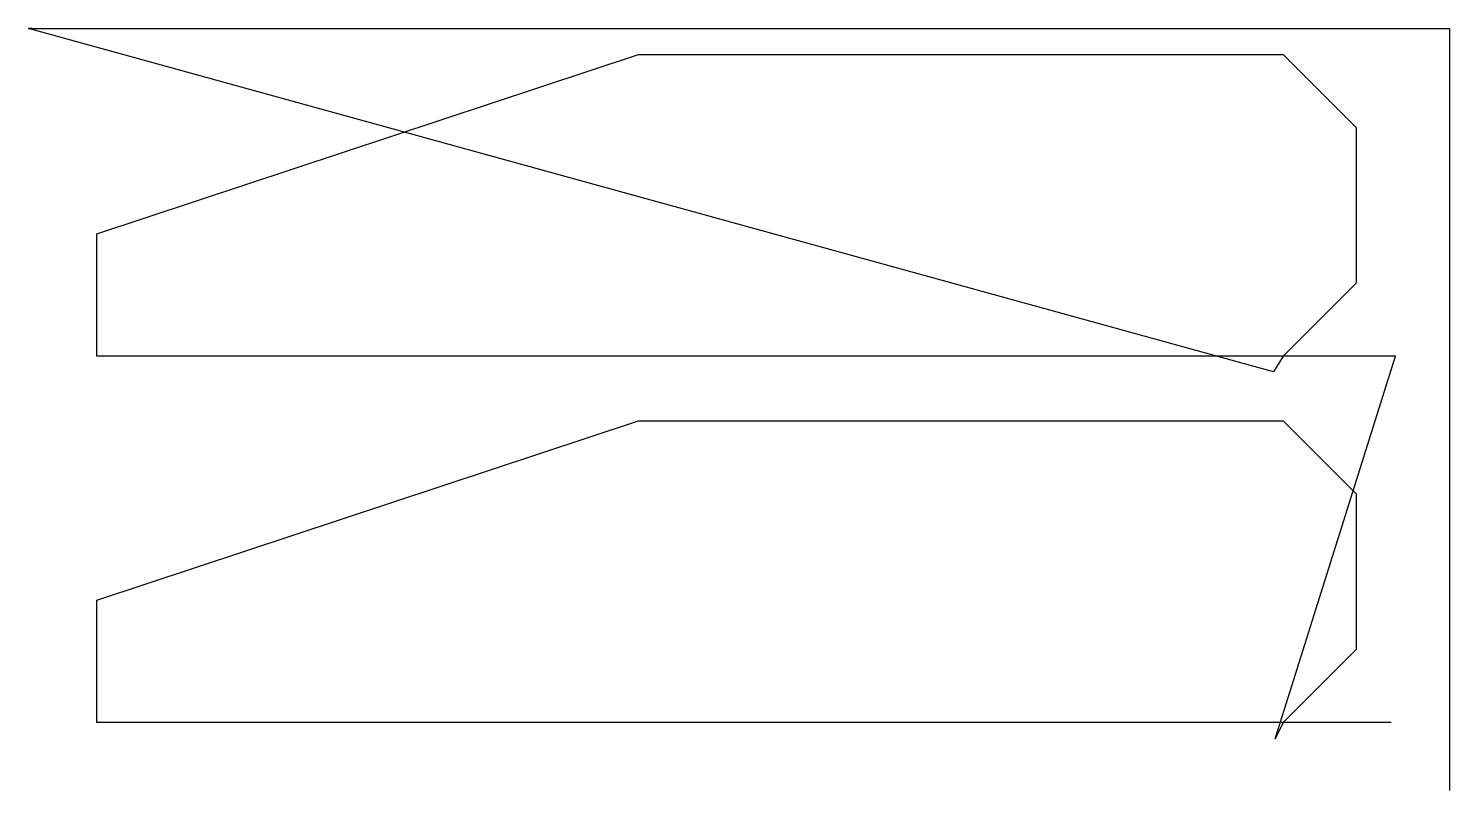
# Model space of a CAD drawing. Header units: metres. Extents: x 0 to 398, y 439 to 652.
import ezdxf

# ---------------------------------------------------------------- set-up
doc = ezdxf.new("R2010")
doc.units = ezdxf.units.M

msp = doc.modelspace()

# ---------------------------------------------------------------- linework, layer by layer
at = {"layer": 'TOOL_0'}
for p, q in [((348.46, 556.301), (0, 652.444)), ((0, 652.444), (1, 652.444)), ((1, 652.444), (0, 652.444)), ((0, 652.444), (1, 652.444)), ((1, 652.444), (397.758, 652.444)), ((397.758, 652.444), (397.758, 439.997)), ((19.132, 594.905), (170.761, 645.113)), ((170.761, 645.113), (351.193, 645.113)), ((351.193, 645.113), (371.632, 624.674)), ((371.632, 624.674), (371.632, 581.053)), ((19.132, 560.613), (19.132, 594.905)), ((371.632, 581.053), (351.193, 560.614)), ((351.193, 560.613), (19.132, 560.613)), ((351.193, 560.614), (348.46, 556.301)), ((348.954, 453.453), (382.602, 560.613)), ((382.602, 560.613), (351.193, 560.613)), ((19.132, 492.319), (170.761, 542.527)), ((170.761, 542.527), (351.193, 542.527)), ((351.193, 542.527), (371.632, 522.088)), ((371.632, 522.088), (371.632, 478.467)), ((19.132, 458.027), (19.132, 492.319)), ((371.632, 478.467), (351.193, 458.028)), ((351.193, 458.027), (19.132, 458.027)), ((351.193, 458.028), (348.954, 453.453)), ((381.367, 458.027), (351.193, 458.027)), ((397.758, 439.997), (397.758, 438.997))]:
    msp.add_line(p, q, dxfattribs=at)

doc.saveas('drawing.dxf')
